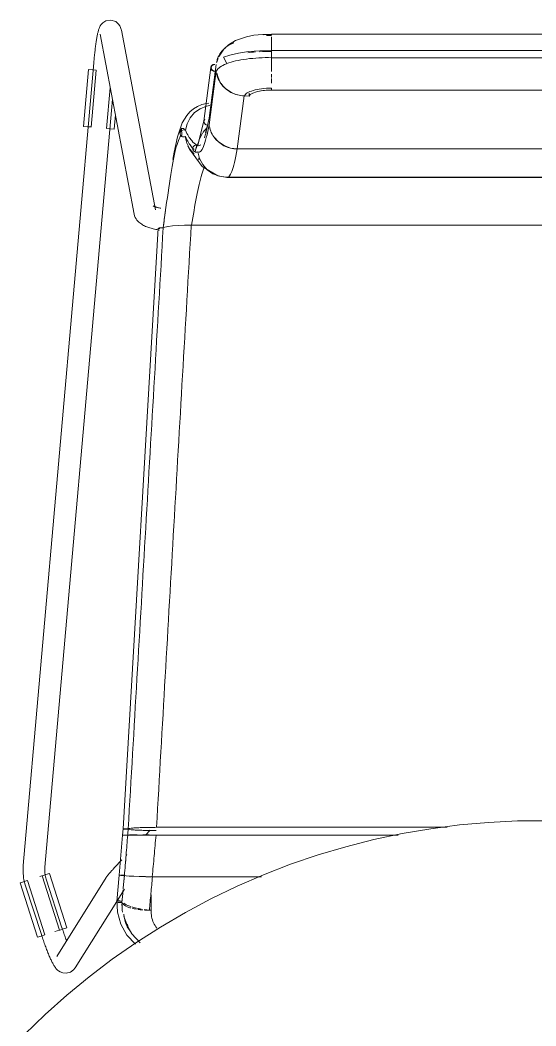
# Model space of a CAD drawing. Header units: millimetres. Extents: x 155927 to 326028, y -36033 to 97293.
# Drawn here: x 220289 to 220574, y 12592 to 13147 of the extents above; entities that cross this region are included whole.
import ezdxf

# ---------------------------------------------------------------- set-up
doc = ezdxf.new("R2010")
doc.units = ezdxf.units.MM
doc.header["$MEASUREMENT"] = 0
doc.layers.add('I-FURN', color=8, linetype='CONTINUOUS', lineweight=9)

msp = doc.modelspace()

# ---------------------------------------------------------------- linework, layer by layer
at = {"layer": 'I-FURN'}
for p, q in [((220339.06, 13147.44), (220336.3, 13146.96)), ((220341.81, 13146.61), (220339.06, 13147.44)), ((220332.36, 13142.04), (220332.24, 13141.65)), ((220332.48, 13142.44), (220332.36, 13142.04)), ((220332.62, 13142.84), (220332.48, 13142.44)), ((220332.79, 13143.27), (220332.62, 13142.84)), ((220333.01, 13143.75), (220332.79, 13143.27)), ((220333.31, 13144.31), (220333.01, 13143.75)), ((220333.79, 13145.01), (220333.31, 13144.31)), ((220334.65, 13145.92), (220333.79, 13145.01)), ((220336.3, 13146.96), (220334.65, 13145.92)), ((220341.81, 13146.61), (220343.39, 13145.28)), ((220343.39, 13145.28), (220344.14, 13144.2)), ((220344.14, 13144.2), (220344.51, 13143.4)), ((220344.51, 13143.4), (220344.72, 13142.78)), ((220344.72, 13142.78), (220344.86, 13142.27)), ((220344.86, 13142.27), (220344.95, 13141.85)), ((220363.76, 13042.56), (220344.95, 13141.85)), ((220331.17, 13136.36), (220331.08, 13135.77)), ((220331.26, 13136.93), (220331.17, 13136.36)), ((220331.36, 13137.48), (220331.26, 13136.93)), ((220331.45, 13138.01), (220331.36, 13137.48)), ((220331.54, 13138.53), (220331.45, 13138.01)), ((220331.64, 13139.02), (220331.54, 13138.53)), ((220331.73, 13139.5), (220331.64, 13139.02)), ((220331.83, 13139.96), (220331.73, 13139.5)), ((220331.93, 13140.4), (220331.83, 13139.96)), ((220332.03, 13140.83), (220331.93, 13140.4)), ((220332.13, 13141.24), (220332.03, 13140.83)), ((220332.24, 13141.65), (220332.13, 13141.24)), ((220333.16, 13139.61), (220351.97, 13040.32)), ((220413.97, 13138.25), (220407.92, 13136.13)), ((220418, 13139.04), (220413.97, 13138.25)), ((220422.82, 13139.55), (220418, 13139.04)), ((220427.85, 13139.66), (220422.82, 13139.55)), ((220427.85, 13139.66), (220427.85, 13139.49)), ((220722.71, 13139.66), (220427.85, 13139.66)), ((220427.85, 13139.36), (220427.85, 13139.64)), ((220427.85, 13136.42), (220427.85, 13138.17)), ((220330.46, 13131.24), (220330.37, 13130.54)), ((220330.54, 13131.93), (220330.46, 13131.24)), ((220330.63, 13132.61), (220330.54, 13131.93)), ((220330.72, 13133.27), (220330.63, 13132.61)), ((220330.81, 13133.92), (220330.72, 13133.27)), ((220330.9, 13134.55), (220330.81, 13133.92)), ((220330.99, 13135.17), (220330.9, 13134.55)), ((220331.08, 13135.77), (220330.99, 13135.17)), ((220401.56, 13131.44), (220398.88, 13127.54)), ((220404.04, 13133.74), (220401.56, 13131.44)), ((220407.92, 13136.13), (220404.04, 13133.74)), ((220427.85, 13133.56), (220427.85, 13136.14)), ((220427.85, 13133.41), (220427.85, 13130.38)), ((220427.85, 13130.38), (220427.85, 13133.39)), ((220329.83, 13125.43), (220329.76, 13124.68)), ((220329.9, 13126.17), (220329.83, 13125.43)), ((220329.98, 13126.92), (220329.9, 13126.17)), ((220330.05, 13127.66), (220329.98, 13126.92)), ((220330.13, 13128.39), (220330.05, 13127.66)), ((220330.21, 13129.12), (220330.13, 13128.39)), ((220330.29, 13129.83), (220330.21, 13129.12)), ((220330.37, 13130.54), (220330.29, 13129.83)), ((220398.88, 13127.54), (220398.78, 13127.35)), ((220404.88, 13128.1), (220401.42, 13126.94)), ((220401.42, 13126.94), (220403.18, 13123.4)), ((220409.57, 13129.2), (220404.88, 13128.1)), ((220415.19, 13130.04), (220409.57, 13129.2)), ((220421.31, 13130.53), (220415.19, 13130.04)), ((220427.85, 13130.62), (220421.31, 13130.53)), ((220722.71, 13130.62), (220427.85, 13130.62)), ((220427.85, 13126.77), (220427.85, 13130.62)), ((220427.85, 13130.62), (220427.85, 13130.56)), ((220427.85, 13130.56), (220427.85, 13130.36)), ((220427.85, 13130.36), (220427.85, 13130.05)), ((220427.85, 13130.05), (220427.85, 13129.66)), ((220427.85, 13129.66), (220427.85, 13129.21)), ((220427.85, 13129.21), (220427.85, 13128.72)), ((220427.85, 13128.72), (220427.85, 13128.22)), ((220427.85, 13128.22), (220427.85, 13127.75)), ((220427.85, 13127.75), (220427.85, 13127.33)), ((220427.85, 13127.33), (220427.85, 13127)), ((220427.85, 13127), (220427.85, 13126.77)), ((220427.85, 13126.69), (220427.85, 13122.88)), ((220427.85, 13122.88), (220427.85, 13126.69)), ((220427.85, 13126.66), (220722.71, 13126.66)), ((220329.68, 13123.77), (220290.73, 12680.44)), ((220324.1, 13088.75), (220326.86, 13120.16)), ((220326.86, 13120.16), (220328.91, 13119.98)), ((220328.34, 13088.38), (220331.1, 13119.79)), ((220328.91, 13119.98), (220330.97, 13119.8)), ((220329.69, 13123.92), (220329.68, 13123.77)), ((220329.76, 13124.68), (220329.69, 13123.92)), ((220394.4, 13121.35), (220390.55, 13091.58)), ((220397.24, 13122.91), (220393.4, 13093.22)), ((220427.85, 13119.13), (220427.85, 13122.69)), ((220397.22, 13119.37), (220393.38, 13089.67)), ((220396.79, 13119.38), (220396.47, 13116.94)), ((220427.85, 13115.66), (220427.85, 13117.5)), ((220427.85, 13112.67), (220427.85, 13115.14)), ((220338.76, 13110.11), (220336.78, 13087.63)), ((220421.97, 13108.33), (220424.82, 13108.65)), ((220424.82, 13108.65), (220427.85, 13108.76)), ((220722.71, 13108.82), (220427.85, 13108.82)), ((220427.85, 13108.76), (220722.71, 13108.76)), ((220302.68, 12679.39), (220339.97, 13103.74)), ((220408.92, 13076.29), (220412.78, 13105.57)), ((220412.78, 13105.57), (220415.5, 13105.5)), ((220415.5, 13107.17), (220415.5, 13105.5)), ((220415.5, 13105.5), (220416.14, 13106.36)), ((220416.14, 13106.36), (220417.49, 13107.15)), ((220417.49, 13107.15), (220419.47, 13107.82)), ((220419.47, 13107.82), (220421.97, 13108.33)), ((220384.79, 13098.36), (220382.81, 13096.68)), ((220386.99, 13099.74), (220384.79, 13098.36)), ((220388.49, 13098.51), (220385.4, 13096.34)), ((220389.35, 13100.77), (220386.99, 13099.74)), ((220392, 13099.92), (220388.49, 13098.51)), ((220391.86, 13101.43), (220389.35, 13100.77)), ((220393.28, 13101.58), (220391.86, 13101.43)), ((220392, 13099.91), (220393.75, 13100.28)), ((220393.74, 13100.28), (220392, 13099.92)), ((220341.01, 13087.26), (220341.71, 13095.16)), ((220381.07, 13094.72), (220378.57, 13090.6)), ((220382.81, 13096.68), (220381.07, 13094.72)), ((220382.92, 13093.51), (220381.18, 13090.19)), ((220385.4, 13096.34), (220382.92, 13093.51)), ((220390.79, 13092.25), (220390.6, 13091.81)), ((220391.08, 13092.64), (220390.79, 13092.25)), ((220392.15, 13087.71), (220393.52, 13094)), ((220326.15, 13088.57), (220324.1, 13088.75)), ((220328.21, 13088.39), (220326.15, 13088.57)), ((220338.97, 13087.44), (220336.91, 13087.62)), ((220341.01, 13087.26), (220338.97, 13087.44)), ((220378.57, 13090.6), (220375.9, 13082.98)), ((220377.97, 13086.19), (220378.36, 13086.5)), ((220378.36, 13086.5), (220377.97, 13086.19)), ((220379.37, 13087.49), (220378.2, 13087.81)), ((220378.2, 13087.81), (220378.4, 13083.96)), ((220378.81, 13086.7), (220378.36, 13086.5)), ((220378.36, 13086.5), (220378.82, 13086.69)), ((220379.31, 13086.77), (220378.81, 13086.7)), ((220378.82, 13086.69), (220379.31, 13086.77)), ((220379.81, 13086.73), (220380.28, 13086.56)), ((220380.28, 13086.56), (220379.81, 13086.73)), ((220381.18, 13090.19), (220380.28, 13086.56)), ((220390.56, 13091.66), (220387.59, 13080.04)), ((220392.39, 13088.18), (220389.88, 13085.3)), ((220390.6, 13091.81), (220390.53, 13091.34)), ((220390.53, 13091.34), (220390.6, 13090.88)), ((220390.6, 13090.88), (220390.79, 13090.43)), ((220390.79, 13090.43), (220391.08, 13090.05)), ((220391.08, 13090.05), (220391.47, 13089.75)), ((220391.39, 13085.27), (220392.15, 13087.71)), ((220391.47, 13089.75), (220391.92, 13089.56)), ((220391.92, 13089.56), (220392.41, 13089.48)), ((220392.41, 13089.48), (220392.91, 13089.52)), ((220375.9, 13082.98), (220374.01, 13074.46)), ((220377.47, 13085.35), (220377.4, 13084.86)), ((220377.4, 13084.86), (220377.46, 13084.37)), ((220377.41, 13084.86), (220377.48, 13085.34)), ((220377.46, 13084.37), (220377.41, 13084.86)), ((220377.65, 13083.92), (220377.46, 13084.37)), ((220377.46, 13084.37), (220377.64, 13083.91)), ((220377.67, 13085.8), (220377.47, 13085.35)), ((220377.48, 13085.34), (220377.67, 13085.8)), ((220377.64, 13083.91), (220377.93, 13083.51)), ((220377.94, 13083.51), (220377.65, 13083.92)), ((220377.67, 13085.8), (220377.97, 13086.19)), ((220377.97, 13086.19), (220377.67, 13085.8)), ((220377.93, 13083.51), (220378.31, 13083.19)), ((220378.31, 13083.2), (220377.94, 13083.51)), ((220378.76, 13082.99), (220378.31, 13083.2)), ((220378.31, 13083.19), (220378.76, 13082.99)), ((220379.25, 13082.9), (220378.76, 13082.99)), ((220378.76, 13082.99), (220379.25, 13082.9)), ((220379.75, 13082.93), (220379.25, 13082.9)), ((220379.25, 13082.9), (220379.75, 13082.92)), ((220380.23, 13083.08), (220379.75, 13082.93)), ((220379.75, 13082.92), (220380.23, 13083.08)), ((220381.02, 13079.47), (220380.23, 13083.08)), ((220380.23, 13083.08), (220381.01, 13079.46)), ((220388.13, 13081.91), (220387.24, 13078.19)), ((220389.66, 13084.97), (220388.13, 13081.91)), ((220396.01, 13082.91), (220398.49, 13080.17)), ((220381.01, 13079.46), (220382.65, 13076.14)), ((220382.66, 13076.14), (220381.02, 13079.47)), ((220382.6, 13076.06), (220381.71, 13077.81)), ((220389.58, 13066.52), (220382.6, 13076.06)), ((220382.65, 13076.14), (220385.05, 13073.3)), ((220385.05, 13073.3), (220382.66, 13076.14)), ((220384.46, 13076.93), (220384.39, 13076.44)), ((220384.39, 13076.44), (220384.46, 13075.95)), ((220384.4, 13076.44), (220384.46, 13076.93)), ((220384.46, 13075.95), (220384.4, 13076.44)), ((220384.46, 13076.93), (220384.65, 13077.39)), ((220384.65, 13077.39), (220384.46, 13076.93)), ((220384.65, 13075.49), (220384.46, 13075.95)), ((220384.46, 13075.95), (220384.65, 13075.49)), ((220384.94, 13077.8), (220384.65, 13077.39)), ((220384.65, 13077.39), (220384.95, 13077.79)), ((220384.95, 13075.09), (220384.65, 13075.49)), ((220384.65, 13075.49), (220384.94, 13075.09)), ((220385.33, 13078.11), (220384.94, 13077.8)), ((220384.95, 13077.79), (220385.33, 13078.11)), ((220385.33, 13078.11), (220385.78, 13078.31)), ((220385.78, 13078.31), (220385.33, 13078.11)), ((220387.59, 13080.04), (220385.42, 13074.72)), ((220386.56, 13078.48), (220385.72, 13074.59)), ((220385.78, 13078.31), (220386.27, 13078.39)), ((220386.27, 13078.39), (220385.78, 13078.31)), ((220386.27, 13078.39), (220386.77, 13078.35)), ((220386.77, 13078.36), (220386.27, 13078.39)), ((220387.24, 13078.19), (220386.77, 13078.36)), ((220386.77, 13078.35), (220387.24, 13078.19)), ((220398.49, 13080.17), (220401.61, 13078.09)), ((220401.61, 13078.09), (220405.15, 13076.77)), ((220405.15, 13076.77), (220408.92, 13076.29)), ((220741.64, 13076.29), (220408.92, 13076.29)), ((220408.92, 13076.29), (220741.64, 13076.29)), ((220374.01, 13074.46), (220373.27, 13070.39)), ((220384.94, 13075.09), (220385.33, 13074.77)), ((220385.33, 13074.77), (220384.95, 13075.09)), ((220385.78, 13074.57), (220385.33, 13074.77)), ((220385.33, 13074.77), (220385.78, 13074.57)), ((220386.27, 13074.49), (220385.78, 13074.57)), ((220385.78, 13074.57), (220386.27, 13074.49)), ((220386.77, 13074.53), (220386.27, 13074.49)), ((220386.27, 13074.49), (220386.77, 13074.52)), ((220387.24, 13074.69), (220386.77, 13074.53)), ((220386.77, 13074.52), (220387.24, 13074.69)), ((220387.24, 13074.69), (220388.13, 13070.97)), ((220389.89, 13067.58), (220388.13, 13070.97)), ((220388.13, 13070.97), (220389.88, 13067.58)), ((220398.24, 13061.41), (220389.58, 13066.52)), ((220389.88, 13067.58), (220392.39, 13064.7)), ((220392.39, 13064.71), (220389.89, 13067.58)), ((220395.53, 13062.54), (220392.39, 13064.71)), ((220392.39, 13064.7), (220395.53, 13062.53)), ((220398.39, 13061.34), (220395.21, 13062.71)), ((220399.1, 13061.17), (220395.53, 13062.54)), ((220395.53, 13062.53), (220399.1, 13061.17)), ((220403.43, 13060.54), (220398.39, 13061.34)), ((220402.89, 13060.7), (220399.1, 13061.17)), ((220399.1, 13061.17), (220402.89, 13060.7)), ((220747.67, 13060.7), (220402.89, 13060.7)), ((220402.89, 13060.7), (220747.67, 13060.7)), ((220403.43, 13060.54), (220708.23, 13060.54)), ((220362.54, 13044.79), (220362.57, 13044.77)), ((220362.57, 13044.77), (220362.64, 13044.73)), ((220362.64, 13044.73), (220362.73, 13044.68)), ((220362.73, 13044.68), (220362.88, 13044.61)), ((220362.88, 13044.61), (220363.07, 13044.52)), ((220363.07, 13044.52), (220363.31, 13044.42)), ((220363.31, 13044.42), (220363.57, 13044.32)), ((220363.57, 13044.32), (220363.88, 13044.22)), ((220363.88, 13044.22), (220364.21, 13044.11)), ((220364.21, 13044.11), (220364.58, 13044)), ((220364.58, 13044), (220364.97, 13043.89)), ((220364.97, 13043.89), (220365.4, 13043.79)), ((220365.4, 13043.79), (220365.84, 13043.68)), ((220365.84, 13043.68), (220366.31, 13043.58)), ((220366.31, 13043.58), (220366.8, 13043.49)), ((220351.97, 13040.32), (220352.23, 13039.34)), ((220352.23, 13039.34), (220352.59, 13038.44)), ((220352.59, 13038.44), (220353.03, 13037.65)), ((220353.03, 13037.65), (220353.51, 13036.96)), ((220353.51, 13036.96), (220354.02, 13036.37)), ((220354.02, 13036.37), (220354.55, 13035.85)), ((220345.88, 12700.57), (220365.16, 13032.48)), ((220354.55, 13035.85), (220355.08, 13035.39)), ((220355.08, 13035.39), (220355.61, 13034.99)), ((220355.61, 13034.99), (220356.14, 13034.63)), ((220356.14, 13034.63), (220356.68, 13034.31)), ((220356.68, 13034.31), (220357.22, 13034.02)), ((220357.22, 13034.02), (220357.77, 13033.75)), ((220357.77, 13033.75), (220358.33, 13033.5)), ((220358.33, 13033.5), (220358.9, 13033.26)), ((220358.9, 13033.26), (220359.48, 13033.04)), ((220359.48, 13033.04), (220360.08, 13032.84)), ((220360.08, 13032.84), (220360.68, 13032.64)), ((220360.68, 13032.64), (220361.3, 13032.46)), ((220361.3, 13032.46), (220361.93, 13032.29)), ((220361.93, 13032.29), (220362.57, 13032.12)), ((220362.57, 13032.12), (220363.23, 13031.97)), ((220363.23, 13031.97), (220363.89, 13031.83)), ((220363.89, 13031.83), (220364.57, 13031.69)), ((220364.57, 13031.69), (220365.27, 13031.57)), ((220365.22, 13032.42), (220365.16, 13032.48)), ((220365.17, 13032.48), (220365.23, 13032.42)), ((220365.27, 13031.57), (220365.97, 13031.45)), ((220365.41, 13032.37), (220365.7, 13032.33)), ((220365.7, 13032.33), (220365.41, 13032.37)), ((220365.73, 13032.62), (220365.43, 13032.58)), ((220365.43, 13032.58), (220365.73, 13032.62)), ((220365.7, 13032.33), (220366.08, 13032.29)), ((220366.08, 13032.29), (220365.7, 13032.33)), ((220366.12, 13032.66), (220365.73, 13032.62)), ((220365.73, 13032.62), (220366.11, 13032.66)), ((220366.11, 13032.66), (220366.57, 13032.68)), ((220366.57, 13032.68), (220366.12, 13032.66)), ((220367.06, 13032.69), (220366.57, 13032.68)), ((220366.57, 13032.68), (220367.06, 13032.69)), ((220367.56, 13032.68), (220367.06, 13032.69)), ((220367.06, 13032.69), (220367.56, 13032.68)), ((220368.03, 13032.67), (220367.56, 13032.68)), ((220367.56, 13032.68), (220368.03, 13032.67)), ((220368.03, 13032.67), (220368.93, 13033.07)), ((220368.93, 13033.07), (220368.03, 13032.67)), ((220368.93, 13033.07), (220370.67, 13033.43)), ((220370.68, 13033.43), (220368.93, 13033.07)), ((220370.68, 13033.43), (220373.14, 13033.74)), ((220373.17, 13033.74), (220370.68, 13033.43)), ((220373.17, 13033.75), (220376.23, 13033.98)), ((220376.28, 13033.98), (220373.17, 13033.74)), ((220376.27, 13033.98), (220379.75, 13034.13)), ((220379.81, 13034.14), (220376.28, 13033.98)), ((220379.81, 13034.14), (220383.5, 13034.19)), ((220383.58, 13034.19), (220379.81, 13034.14)), ((220766.98, 13034.19), (220383.58, 13034.19)), ((220383.58, 13034.19), (220767.06, 13034.19)), ((220547.62, 12704.2), (220531.69, 12702.77)), ((220563.6, 12704.99), (220547.62, 12704.2)), ((220579.6, 12705.13), (220563.6, 12704.99)), ((220345.87, 12700.57), (220345.6, 12697.21)), ((220345.94, 12700.6), (220345.88, 12700.57)), ((220345.88, 12700.57), (220345.94, 12700.54)), ((220346.13, 12700.62), (220345.94, 12700.6)), ((220345.94, 12700.54), (220346.13, 12700.51)), ((220346.42, 12700.64), (220346.13, 12700.62)), ((220346.13, 12700.51), (220346.43, 12700.49)), ((220346.8, 12700.66), (220346.42, 12700.64)), ((220346.43, 12700.49), (220346.81, 12700.47)), ((220347.25, 12700.67), (220346.8, 12700.66)), ((220346.81, 12700.47), (220347.26, 12700.46)), ((220347.74, 12700.68), (220347.25, 12700.67)), ((220347.26, 12700.46), (220347.75, 12700.46)), ((220348.24, 12700.68), (220347.74, 12700.68)), ((220347.75, 12700.46), (220348.25, 12700.46)), ((220348.71, 12700.67), (220348.24, 12700.68)), ((220348.25, 12700.46), (220348.72, 12700.47)), ((220349.6, 12700.88), (220348.71, 12700.67)), ((220348.72, 12700.47), (220349.62, 12700.26)), ((220351.35, 12701.07), (220349.6, 12700.88)), ((220349.62, 12700.26), (220351.37, 12700.07)), ((220353.85, 12701.23), (220351.35, 12701.07)), ((220351.37, 12700.07), (220353.87, 12699.9)), ((220356.98, 12701.36), (220353.85, 12701.23)), ((220353.87, 12699.9), (220356.99, 12699.78)), ((220360.54, 12701.43), (220356.98, 12701.36)), ((220356.99, 12699.78), (220360.54, 12699.7)), ((220360.84, 12699.82), (220358.27, 12697.15)), ((220364.33, 12701.46), (220360.54, 12701.43)), ((220360.54, 12699.7), (220364.22, 12699.67)), ((220524.9, 12701.46), (220364.33, 12701.46)), ((220364.33, 12701.46), (220524.9, 12701.46)), ((220500.05, 12698.02), (220484.4, 12694.7)), ((220515.82, 12700.71), (220500.05, 12698.02)), ((220531.69, 12702.77), (220515.82, 12700.71)), ((220343.78, 12675.01), (220345.6, 12697.21)), ((220345.67, 12697.21), (220345.6, 12697.21)), ((220345.6, 12697.21), (220345.67, 12697.21)), ((220345.67, 12697.21), (220345.6, 12697.21)), ((220345.6, 12697.21), (220345.67, 12697.21)), ((220345.86, 12697.2), (220345.67, 12697.21)), ((220345.67, 12697.21), (220345.86, 12697.21)), ((220345.86, 12697.21), (220345.67, 12697.21)), ((220345.67, 12697.21), (220345.85, 12697.2)), ((220345.85, 12697.2), (220346.15, 12697.2)), ((220345.86, 12697.21), (220346.15, 12697.21)), ((220346.15, 12697.21), (220345.86, 12697.21)), ((220346.15, 12697.2), (220345.86, 12697.2)), ((220346.15, 12697.21), (220346.54, 12697.22)), ((220346.53, 12697.22), (220346.15, 12697.21)), ((220346.53, 12697.2), (220346.15, 12697.2)), ((220346.15, 12697.2), (220346.53, 12697.2)), ((220346.99, 12697.22), (220346.53, 12697.22)), ((220346.98, 12697.2), (220346.53, 12697.2)), ((220346.53, 12697.2), (220346.98, 12697.2)), ((220346.54, 12697.22), (220346.99, 12697.22)), ((220347.47, 12697.2), (220346.98, 12697.2)), ((220346.98, 12697.2), (220347.47, 12697.2)), ((220346.99, 12697.22), (220347.48, 12697.22)), ((220347.48, 12697.22), (220346.99, 12697.22)), ((220347.97, 12697.2), (220347.47, 12697.2)), ((220347.47, 12697.2), (220347.97, 12697.2)), ((220347.48, 12697.22), (220347.98, 12697.22)), ((220347.97, 12697.22), (220347.48, 12697.22)), ((220348.44, 12697.22), (220347.97, 12697.22)), ((220348.44, 12697.2), (220347.97, 12697.2)), ((220347.97, 12697.2), (220348.44, 12697.2)), ((220347.98, 12697.22), (220348.45, 12697.22)), ((220349.33, 12697.19), (220348.44, 12697.2)), ((220348.44, 12697.2), (220349.32, 12697.19)), ((220349.32, 12697.19), (220351.07, 12697.17)), ((220351.07, 12697.17), (220349.33, 12697.19)), ((220349.34, 12697.23), (220351.1, 12697.24)), ((220351.09, 12697.24), (220349.34, 12697.23)), ((220351.07, 12697.17), (220353.58, 12697.16)), ((220353.57, 12697.16), (220351.08, 12697.17)), ((220353.59, 12697.26), (220351.09, 12697.24)), ((220351.1, 12697.24), (220353.59, 12697.26)), ((220356.71, 12697.15), (220353.58, 12697.16)), ((220353.58, 12697.16), (220356.71, 12697.15)), ((220360.27, 12697.27), (220356.71, 12697.26)), ((220360.28, 12697.15), (220356.71, 12697.15)), ((220356.71, 12697.15), (220360.28, 12697.15)), ((220356.72, 12697.26), (220360.27, 12697.27)), ((220364.06, 12697.15), (220360.28, 12697.15)), ((220360.28, 12697.15), (220364.06, 12697.15)), ((220497.8, 12697.15), (220364.06, 12697.15)), ((220364.06, 12697.15), (220497.8, 12697.15)), ((220484.4, 12694.7), (220468.89, 12690.75)), ((220347.5, 12685.97), (220347.99, 12686.47)), ((220453.56, 12686.19), (220438.42, 12681.02)), ((220468.89, 12690.75), (220453.56, 12686.19)), ((220342.13, 12680.25), (220342.53, 12680.69)), ((220342.53, 12680.69), (220342.95, 12681.13)), ((220342.95, 12681.13), (220343.37, 12681.59)), ((220343.37, 12681.59), (220343.8, 12682.05)), ((220343.8, 12682.05), (220344.24, 12682.52)), ((220344.24, 12682.52), (220344.69, 12683)), ((220344.69, 12683), (220345.15, 12683.48)), ((220438.42, 12681.02), (220423.5, 12675.24)), ((220290.65, 12679.3), (220290.62, 12678.16)), ((220290.62, 12678.16), (220290.63, 12677.02)), ((220290.63, 12677.02), (220290.69, 12675.88)), ((220290.73, 12680.44), (220290.65, 12679.3)), ((220290.69, 12675.88), (220290.8, 12674.74)), ((220301.25, 12674.71), (220303.22, 12675.35)), ((220302.62, 12678.05), (220302.64, 12678.71)), ((220302.63, 12677.39), (220302.62, 12678.05)), ((220302.66, 12676.72), (220302.63, 12677.39)), ((220302.64, 12678.71), (220302.68, 12679.37)), ((220302.73, 12676.07), (220302.66, 12676.72)), ((220302.68, 12679.37), (220302.68, 12679.39)), ((220302.81, 12675.41), (220302.73, 12676.07)), ((220302.93, 12674.76), (220302.81, 12675.41)), ((220303.22, 12675.35), (220305.17, 12675.98)), ((220314.86, 12645.97), (220305.17, 12675.98)), ((220337.45, 12675), (220337.64, 12675.23)), ((220337.64, 12675.23), (220337.84, 12675.47)), ((220337.84, 12675.47), (220338.05, 12675.72)), ((220338.05, 12675.72), (220338.28, 12675.99)), ((220338.28, 12675.99), (220338.53, 12676.27)), ((220338.53, 12676.27), (220338.78, 12676.56)), ((220338.78, 12676.56), (220339.06, 12676.87)), ((220339.06, 12676.87), (220339.34, 12677.19)), ((220339.34, 12677.19), (220339.65, 12677.53)), ((220339.65, 12677.53), (220339.96, 12677.88)), ((220339.96, 12677.88), (220340.29, 12678.24)), ((220340.29, 12678.24), (220340.63, 12678.62)), ((220340.63, 12678.62), (220340.99, 12679.01)), ((220340.99, 12679.01), (220341.36, 12679.41)), ((220341.36, 12679.41), (220341.74, 12679.83)), ((220341.74, 12679.83), (220342.13, 12680.25)), ((220344.32, 12675.08), (220344.02, 12675.06)), ((220344.03, 12675.06), (220344.32, 12675.08)), ((220345.15, 12675.11), (220344.7, 12675.1)), ((220344.7, 12675.1), (220345.15, 12675.11)), ((220345.64, 12675.11), (220345.15, 12675.11)), ((220345.15, 12675.11), (220345.64, 12675.11)), ((220346.14, 12675.11), (220345.64, 12675.11)), ((220345.64, 12675.11), (220346.14, 12675.11)), ((220346.61, 12675.1), (220346.14, 12675.11)), ((220346.14, 12675.11), (220346.61, 12675.1)), ((220423.5, 12675.24), (220408.82, 12668.88)), ((220289.02, 12670.76), (220290.97, 12671.39)), ((220298.7, 12640.75), (220289.02, 12670.76)), ((220290.8, 12674.74), (220290.95, 12673.61)), ((220290.95, 12673.61), (220291.15, 12672.49)), ((220290.97, 12671.39), (220292.94, 12672.03)), ((220291.15, 12672.49), (220291.39, 12671.37)), ((220291.39, 12671.37), (220291.67, 12670.26)), ((220291.67, 12670.26), (220292, 12669.17)), ((220302.75, 12642.06), (220293.06, 12672.07)), ((220299.87, 12674.26), (220301.03, 12674.64)), ((220301.13, 12674.67), (220310.82, 12644.66)), ((220303.07, 12674.11), (220302.93, 12674.76)), ((220303.24, 12673.47), (220303.07, 12674.11)), ((220303.43, 12672.84), (220303.24, 12673.47)), ((220312.14, 12646.02), (220303.43, 12672.84)), ((220336.52, 12673.74), (220309.22, 12630.16)), ((220336.52, 12673.74), (220336.74, 12674.07)), ((220336.74, 12674.07), (220336.92, 12674.32)), ((220336.92, 12674.32), (220337.09, 12674.55)), ((220337.09, 12674.55), (220337.27, 12674.77)), ((220337.27, 12674.77), (220337.45, 12675)), ((220342.35, 12660.52), (220343.77, 12675.01)), ((220343.84, 12675.03), (220343.77, 12675.01)), ((220343.77, 12675.01), (220343.84, 12674.98)), ((220343.78, 12675.01), (220343.84, 12675.03)), ((220343.84, 12674.98), (220343.78, 12675.01)), ((220344.02, 12675.06), (220343.84, 12675.03)), ((220343.84, 12675.03), (220344.03, 12675.06)), ((220343.84, 12674.98), (220344.03, 12674.96)), ((220344.03, 12674.96), (220344.33, 12674.94)), ((220344.33, 12674.94), (220344.03, 12674.96)), ((220344.33, 12674.94), (220344.71, 12674.92)), ((220344.71, 12674.92), (220344.33, 12674.94)), ((220344.71, 12674.92), (220345.16, 12674.91)), ((220345.17, 12674.91), (220344.71, 12674.92)), ((220345.16, 12674.91), (220345.65, 12674.9)), ((220345.66, 12674.9), (220345.17, 12674.91)), ((220345.65, 12674.9), (220346.15, 12674.91)), ((220346.16, 12674.91), (220345.66, 12674.9)), ((220346.15, 12674.91), (220346.62, 12674.92)), ((220346.63, 12674.92), (220346.16, 12674.91)), ((220346.62, 12674.92), (220347.51, 12674.72)), ((220347.51, 12674.72), (220346.63, 12674.92)), ((220349.23, 12674.55), (220347.51, 12674.72)), ((220347.51, 12674.72), (220349.25, 12674.54)), ((220351.69, 12674.39), (220349.25, 12674.54)), ((220349.25, 12674.54), (220351.73, 12674.39)), ((220354.76, 12674.28), (220351.72, 12674.39)), ((220351.73, 12674.39), (220354.83, 12674.28)), ((220358.27, 12674.21), (220354.82, 12674.28)), ((220354.83, 12674.28), (220358.26, 12674.21)), ((220358.36, 12674.2), (220362.12, 12674.18)), ((220362, 12674.18), (220358.36, 12674.2)), ((220362.12, 12674.18), (220422.24, 12674.18)), ((220422.24, 12674.18), (220362.12, 12674.18)), ((220292, 12669.17), (220292.01, 12669.13)), ((220292.01, 12669.13), (220300.73, 12642.31)), ((220342.65, 12660.92), (220346.69, 12667.37)), ((220361.41, 12664.14), (220361.41, 12654.38)), ((220408.82, 12668.88), (220394.41, 12661.93)), ((220319.39, 12623.79), (220342.42, 12660.55)), ((220342.47, 12661.41), (220342.76, 12654.5)), ((220394.41, 12661.93), (220380.29, 12654.41)), ((220342.76, 12654.5), (220344.63, 12647.98)), ((220361.47, 12655.63), (220360.42, 12655.63)), ((220380.29, 12654.41), (220366.48, 12646.33)), ((220344.63, 12647.98), (220348.02, 12641.97)), ((220347.34, 12648.38), (220350.71, 12642.55)), ((220302.63, 12642.02), (220300.66, 12641.38)), ((220300.88, 12641.85), (220300.73, 12642.31)), ((220301.12, 12641.11), (220300.88, 12641.85)), ((220308.24, 12643.83), (220310.72, 12644.63)), ((220312.91, 12645.34), (220310.94, 12644.7)), ((220312.25, 12645.69), (220312.14, 12646.02)), ((220312.48, 12645), (220312.25, 12645.69)), ((220312.71, 12644.31), (220312.48, 12645)), ((220312.94, 12643.62), (220312.71, 12644.31)), ((220314.86, 12645.97), (220312.91, 12645.34)), ((220313.17, 12642.94), (220312.94, 12643.62)), ((220313.41, 12642.27), (220313.17, 12642.94)), ((220313.64, 12641.6), (220313.41, 12642.27)), ((220348.02, 12641.97), (220352.77, 12636.82)), ((220350.71, 12642.55), (220355.39, 12637.64)), ((220366.48, 12646.33), (220353, 12637.71)), ((220300.66, 12641.38), (220298.7, 12640.75)), ((220301.37, 12640.38), (220301.12, 12641.11)), ((220301.62, 12639.64), (220301.37, 12640.38)), ((220301.87, 12638.92), (220301.62, 12639.64)), ((220302.12, 12638.19), (220301.87, 12638.92)), ((220302.37, 12637.48), (220302.12, 12638.19)), ((220302.63, 12636.77), (220302.37, 12637.48)), ((220302.88, 12636.07), (220302.63, 12636.77)), ((220313.88, 12640.95), (220313.64, 12641.6)), ((220314.11, 12640.3), (220313.88, 12640.95)), ((220314.35, 12639.66), (220314.11, 12640.3)), ((220314.58, 12639.04), (220314.35, 12639.66)), ((220353, 12637.71), (220339.88, 12628.56)), ((220303.14, 12635.38), (220302.88, 12636.07)), ((220303.39, 12634.71), (220303.14, 12635.38)), ((220303.65, 12634.04), (220303.39, 12634.71)), ((220303.9, 12633.39), (220303.65, 12634.04)), ((220304.15, 12632.75), (220303.9, 12633.39)), ((220304.4, 12632.12), (220304.15, 12632.75)), ((220304.65, 12631.51), (220304.4, 12632.12)), ((220304.9, 12630.92), (220304.65, 12631.51)), ((220305.14, 12630.34), (220304.9, 12630.92)), ((220305.39, 12629.77), (220305.14, 12630.34)), ((220305.63, 12629.23), (220305.39, 12629.77)), ((220305.86, 12628.7), (220305.63, 12629.23)), ((220306.1, 12628.19), (220305.86, 12628.7)), ((220306.33, 12627.7), (220306.1, 12628.19)), ((220306.56, 12627.23), (220306.33, 12627.7)), ((220306.79, 12626.77), (220306.56, 12627.23)), ((220307.02, 12626.33), (220306.79, 12626.77)), ((220307.25, 12625.91), (220307.02, 12626.33)), ((220307.48, 12625.5), (220307.25, 12625.91)), ((220307.72, 12625.1), (220307.48, 12625.5)), ((220307.96, 12624.7), (220307.72, 12625.1)), ((220339.88, 12628.56), (220327.14, 12618.88)), ((220308.21, 12624.32), (220307.96, 12624.7)), ((220308.49, 12623.93), (220308.21, 12624.32)), ((220308.8, 12623.52), (220308.49, 12623.93)), ((220309.17, 12623.1), (220308.8, 12623.52)), ((220309.64, 12622.63), (220309.17, 12623.1)), ((220310.27, 12622.11), (220309.64, 12622.63)), ((220311.18, 12621.55), (220310.27, 12622.11)), ((220312.56, 12621.03), (220311.18, 12621.55)), ((220314.53, 12620.85), (220312.56, 12621.03)), ((220316.76, 12621.44), (220314.53, 12620.85)), ((220318.49, 12622.66), (220316.76, 12621.44)), ((220318.49, 12622.66), (220319.39, 12623.79)), ((220327.14, 12618.88), (220314.79, 12608.71)), ((220314.79, 12608.71), (220302.86, 12598.05)), ((220302.86, 12598.05), (220291.36, 12586.92))]:
    msp.add_line(p, q, dxfattribs=at)
for centre, major_axis, ratio, start_param, end_param in [((220427.85, 13135.38), (-12.4, 0), 0.287441, 4.712389, 4.932602), ((220427.85, 13123.91), (0, 15.75), 0.000004, 2.669107, 2.851347), ((220392.5, 13091.35), (1.96, 0), 0.955139, 2.379629, 4.923331), ((220409.05, 13091.36), (15.78, 0), 0.955139, 3.254129, 3.495629), ((220409.05, 13091.36), (15.78, 0), 0.955139, 3.495799, 3.737346), ((220409.05, 13091.36), (15.78, 0), 0.955139, 3.737469, 4.704147)]:
    msp.add_ellipse(centre, major_axis=major_axis, ratio=ratio, start_param=start_param, end_param=end_param, dxfattribs=at)
for points in [[(220423.25, 13139.38), (220424.72, 13139.51), (220426.28, 13139.58), (220427.85, 13139.57)], [(220397.69, 13124.25), (220397.85, 13124.93), (220398.05, 13125.6), (220398.3, 13126.26)], [(220414.7, 13129.41), (220416.11, 13129.59), (220417.56, 13129.76), (220419.04, 13129.87)], [(220421.25, 13129.99), (220423.44, 13130.1), (220425.63, 13130.13), (220427.85, 13130.09)], [(220397.42, 13119.36), (220397.78, 13120.09), (220399.09, 13121.5), (220401.55, 13122.76), (220403.01, 13123.33)], [(220397.22, 13119.37), (220397.37, 13118.13), (220397.95, 13115.75), (220399.71, 13112.41), (220402.24, 13109.58), (220405.39, 13107.39), (220408.99, 13105.97), (220411.49, 13105.61), (220412.78, 13105.57)], [(220399.2, 13113.86), (220398.51, 13115.12), (220398.1, 13116.48), (220397.77, 13117.87)], [(220413.03, 13105.58), (220413.16, 13106.14), (220414.1, 13107.24), (220417.43, 13108.64), (220422.22, 13109.6), (220425.96, 13109.86), (220427.85, 13109.89)], [(220427.02, 13108.81), (220424.24, 13108.76), (220421.69, 13108.4), (220419.48, 13107.87)], [(220387.24, 13074.69), (220388.26, 13074.14), (220390.31, 13076.11), (220392.35, 13084.17), (220393.38, 13089.67)], [(220390.77, 13082.35), (220391.43, 13084.24), (220392.09, 13087.05), (220392.75, 13090.09)], [(220387.24, 13078.19), (220387.78, 13077.9), (220388.33, 13078.04), (220388.87, 13078.61)], [(220387.63, 13070.22), (220387.68, 13070.69), (220387.74, 13071.16), (220387.8, 13071.62)], [(220402.89, 13060.7), (220403.07, 13060.6), (220403.25, 13060.55), (220403.43, 13060.54)], [(220368.05, 13032.68), (220368.44, 13035.8), (220368.84, 13038.96), (220369.23, 13042.08)], [(220368.03, 13032.67), (220364.81, 12977.43), (220358.37, 12866.83), (220351.93, 12756.07), (220348.71, 12700.67)], [(220373.92, 12867.95), (220377.11, 12923.41), (220380.31, 12978.83), (220383.5, 13034.19)], [(220364.33, 12701.46), (220367.52, 12756.99), (220370.72, 12812.52), (220373.92, 12867.95)], [(220348.72, 12700.47), (220348.12, 12700.45), (220346.61, 12700.45), (220345.87, 12700.53), (220345.87, 12700.57)], [(220348.44, 12697.2), (220348.48, 12697.78), (220348.57, 12698.93), (220348.66, 12700.09), (220348.71, 12700.67)], [(220348.45, 12697.22), (220348.49, 12697.76), (220348.58, 12698.84), (220348.67, 12699.93), (220348.72, 12700.47)], [(220348.44, 12697.2), (220348.14, 12693.48), (220347.53, 12686.05), (220346.93, 12678.62), (220346.63, 12674.92)], [(220363.03, 12685.65), (220363.38, 12689.48), (220363.72, 12693.31), (220364.06, 12697.15)], [(220362, 12674.18), (220362.35, 12678), (220362.69, 12681.82), (220363.03, 12685.65)], [(220345.9, 12667.38), (220346.14, 12669.87), (220346.38, 12672.39), (220346.62, 12674.92)], [(220345.9, 12668.02), (220346.13, 12670.3), (220346.36, 12672.6), (220346.59, 12674.91)], [(220360.42, 12655.63), (220360.68, 12658.65), (220361.22, 12664.79), (220361.81, 12671.04), (220362.12, 12674.18)], [(220345.19, 12659.96), (220345.4, 12662.12), (220345.61, 12664.31), (220345.82, 12666.51)], [(220342.53, 12661.26), (220342.57, 12661.22), (220342.7, 12661.13), (220342.99, 12660.99), (220343.38, 12660.88), (220343.84, 12660.78), (220344.33, 12660.72), (220344.83, 12660.68), (220345.14, 12660.69), (220345.29, 12660.69)], [(220347.74, 12657.79), (220347.04, 12658.12), (220345.9, 12658.82), (220345.33, 12659.57), (220345.19, 12659.96)], [(220345.23, 12659.13), (220345.24, 12658.23), (220345.3, 12657.33), (220345.41, 12656.44)], [(220345.53, 12654.68), (220345.34, 12655.91), (220345.3, 12657.17), (220345.3, 12658.43)], [(220346.2, 12659.61), (220346.61, 12659.28), (220347.13, 12658.96), (220347.77, 12658.65)], [(220348.02, 12658.53), (220348.65, 12658.24), (220349.4, 12657.96), (220350.22, 12657.7)], [(220350.17, 12656.91), (220349.44, 12657.11), (220348.8, 12657.35), (220348.2, 12657.59)], [(220350.64, 12657.54), (220351.44, 12657.29), (220352.32, 12657.06), (220353.24, 12656.84)], [(220353.22, 12656.23), (220352.38, 12656.37), (220351.57, 12656.54), (220350.83, 12656.72)], [(220353.9, 12656.69), (220354.54, 12656.55), (220355.21, 12656.41), (220355.89, 12656.29)], [(220356.71, 12655.79), (220355.81, 12655.87), (220354.92, 12655.97), (220354.07, 12656.09)], [(220357.58, 12656.04), (220358.06, 12655.98), (220358.53, 12655.92), (220359.01, 12655.87)], [(220360.42, 12655.63), (220359.47, 12655.63), (220358.55, 12655.67), (220357.64, 12655.72)], [(220361.42, 12654.11), (220361.41, 12654.61), (220361.42, 12655.12), (220361.47, 12655.63)]]:
    msp.add_open_spline(points, degree=3, dxfattribs=at)
for points, knots in [([(220402.35, 13132.17), (220401.4, 13131.38), (220399.73, 13129.57), (220398.13, 13126.75), (220397.67, 13124.84), (220397.51, 13124.1)], [0.5, 0.5, 0.5, 0.5, 0.6666667, 0.8333333, 0.9365189, 0.9365189, 0.9365189, 0.9365189]), ([(220406.99, 13134.82), (220406.47, 13134.63), (220405.12, 13134.07), (220403.87, 13133.33), (220403.14, 13132.8)], [0.260519, 0.260519, 0.260519, 0.260519, 0.3333333, 0.4544474, 0.4544474, 0.4544474, 0.4544474]), ([(220403.18, 13123.4), (220404.61, 13123.94), (220407.94, 13124.94), (220414, 13126.03), (220420.86, 13126.66), (220425.51, 13126.74), (220427.85, 13126.69)], [0.3397465, 0.3397465, 0.3397465, 0.3397465, 0.5, 0.6666667, 0.8333333, 0.9999948, 0.9999948, 0.9999948, 0.9999948]), ([(220396.37, 13122.96), (220396.22, 13122.96), (220396, 13122.94), (220395.71, 13122.87), (220395.44, 13122.78), (220395.13, 13122.59), (220394.81, 13122.31), (220394.57, 13121.95), (220394.44, 13121.6), (220394.39, 13121.29), (220394.39, 13121.01), (220394.42, 13120.75), (220394.49, 13120.5), (220394.61, 13120.24), (220394.8, 13119.94), (220395.12, 13119.61), (220395.52, 13119.37), (220395.87, 13119.26), (220396.13, 13119.21), (220396.29, 13119.19), (220396.37, 13119.19)], [0.1111111, 0.1111111, 0.1111111, 0.1111111, 0.1666667, 0.1944444, 0.2222222, 0.2777778, 0.3333333, 0.3888889, 0.4444444, 0.4791667, 0.5138889, 0.5486111, 0.5833333, 0.6180556, 0.6527778, 0.7222222, 0.7916667, 0.8263889, 0.8611111, 0.8888889, 0.8888889, 0.8888889, 0.8888889]), ([(220395.97, 13119.28), (220395.85, 13119.32), (220395.62, 13119.42), (220395.21, 13119.7), (220394.75, 13120.24), (220394.5, 13121.11), (220394.73, 13121.9), (220395.12, 13122.41), (220395.51, 13122.7), (220395.96, 13122.89), (220396.29, 13122.93), (220396.46, 13122.94)], [-0.8125, -0.8125, -0.8125, -0.8125, -0.765625, -0.71875, -0.625, -0.5, -0.375, -0.3125, -0.25, -0.1875, -0.125, -0.125, -0.125, -0.125]), ([(220409.25, 13106.12), (220408.02, 13106.45), (220404.5, 13107.88), (220401.19, 13110.34), (220400.06, 13112.49)], [-0.8333333, -0.8333333, -0.8333333, -0.8333333, -0.6666667, -0.3333333, -0.3333333, -0.3333333, -0.3333333]), ([(220376.51, 13084.35), (220376.74, 13084.98), (220378, 13087.89), (220379.25, 13088.12), (220380.28, 13086.56)], [0.6929173, 0.6929173, 0.6929173, 0.6929173, 0.75, 1, 1, 1, 1]), ([(220380.28, 13086.56), (220381.44, 13084.16), (220383.53, 13080.73), (220385.62, 13078.95), (220386.56, 13078.48)], [0, 0, 0, 0, 0.5, 0.9025383, 0.9025383, 0.9025383, 0.9025383]), ([(220368.03, 13032.67), (220369.05, 13040.22), (220371.08, 13055.43), (220374.13, 13073.87), (220376.57, 13082.17), (220377.99, 13083.76), (220378.4, 13083.96)], [0, 0, 0, 0, 0.25, 0.5, 0.75, 0.8499411, 0.8499411, 0.8499411, 0.8499411]), ([(220380.23, 13083.08), (220381.4, 13080.67), (220383.02, 13078.01), (220384.65, 13076.34), (220385.11, 13075.95)], [0, 0, 0, 0, 0.5, 0.6963068, 0.6963068, 0.6963068, 0.6963068]), ([(220403.43, 13060.54), (220404.25, 13060.54), (220406.09, 13062.93), (220407.92, 13070.57), (220408.92, 13076.29)], [0.0892847, 0.0892847, 0.0892847, 0.0892847, 0.5, 1, 1, 1, 1]), ([(220383.58, 13034.19), (220384.55, 13039.58), (220386.5, 13050.36), (220388.93, 13061.08), (220390.39, 13065.32), (220390.88, 13066.47)], [0, 0, 0, 0, 0.25, 0.5, 0.625, 0.625, 0.625, 0.625]), ([(220345.87, 12700.57), (220345.87, 12700.59), (220346.01, 12700.61), (220346.4, 12700.65), (220346.79, 12700.66), (220347.24, 12700.67), (220347.74, 12700.68), (220348.24, 12700.68), (220348.56, 12700.67), (220348.71, 12700.67)], [-0.498493, -0.498493, -0.498493, -0.498493, -0.375, -0.3125, -0.25, -0.1875, -0.125, -0.0625, 0, 0, 0, 0]), ([(220348.71, 12700.67), (220348.99, 12700.81), (220350.37, 12701.02), (220353.73, 12701.24), (220356.9, 12701.37), (220360.5, 12701.44), (220363.05, 12701.46), (220364.33, 12701.46)], [-1, -1, -1, -1, -0.666667, -0.5, -0.333333, -0.166667, 0, 0, 0, 0]), ([(220364.22, 12699.67), (220361.7, 12699.68), (220357.93, 12699.73), (220353.75, 12699.9), (220350.4, 12700.12), (220349.01, 12700.32), (220348.72, 12700.47)], [-0.996036, -0.996036, -0.996036, -0.996036, -0.6666667, -0.5, -0.3333333, 0, 0, 0, 0]), ([(220348.44, 12697.22), (220348.14, 12693.53), (220347.7, 12688.19), (220347.25, 12682.86), (220347.12, 12681.21)], [0, 0, 0, 0, 0.5, 0.7233886, 0.7233886, 0.7233886, 0.7233886]), ([(220345.19, 12659.96), (220345.04, 12659.94), (220344.76, 12659.91), (220344.33, 12659.89), (220343.96, 12659.9), (220343.67, 12659.93), (220343.4, 12659.96), (220343.15, 12660.01), (220342.92, 12660.07), (220342.73, 12660.14), (220342.53, 12660.24), (220342.43, 12660.32), (220342.4, 12660.37)], [0, 0, 0, 0, 0.0555556, 0.1111111, 0.1666667, 0.1944444, 0.2222222, 0.2777778, 0.3055556, 0.3333333, 0.3888889, 0.4444444, 0.4444444, 0.4444444, 0.4444444]), ([(220349.39, 12644.5), (220348.82, 12645.39), (220347.16, 12648.21), (220346.55, 12651.32), (220346.26, 12653.46)], [0.591443, 0.591443, 0.591443, 0.591443, 0.6666667, 0.8236682, 0.8236682, 0.8236682, 0.8236682]), ([(220364.58, 12645.73), (220363.81, 12646.64), (220361.88, 12649.64), (220361.25, 12653.24), (220361.47, 12655.63)], [0.5, 0.5, 0.5, 0.5, 0.6666667, 1, 1, 1, 1]), ([(220346.26, 12652.35), (220346.66, 12651.01), (220347.39, 12649.05), (220348.39, 12647.22), (220348.74, 12646.65)], [0.2297626, 0.2297626, 0.2297626, 0.2297626, 0.3333333, 0.3824546, 0.3824546, 0.3824546, 0.3824546])]:
    msp.add_open_spline(points, degree=3, knots=knots, dxfattribs=at)

doc.saveas('drawing.dxf')
